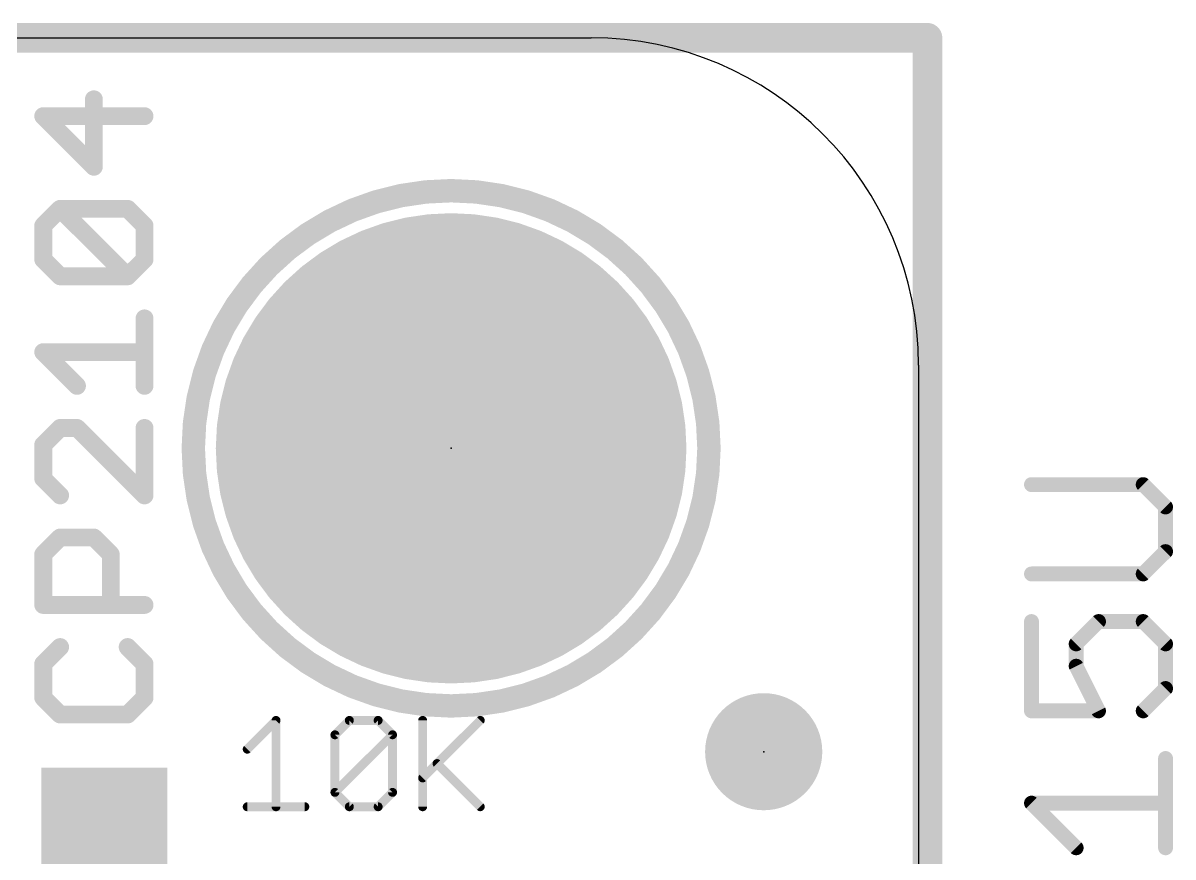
# Model space of a CAD drawing. Extents: x -1.7 to 22.2, y -4.7 to 22.
# Drawn here: x 12.35 to 22.16, y 13.07 to 20.19 of the extents above; entities that cross this region are included whole.
import ezdxf

# ---------------------------------------------------------------- set-up
doc = ezdxf.new("R2010")
doc.units = 0
for name, color, linetype in [('1', 12, 'CONTINUOUS'), ('17', 110, 'CONTINUOUS'), ('20', 4, 'CONTINUOUS'), ('21', 40, 'CONTINUOUS'), ('23', 53, 'CONTINUOUS'), ('27', 253, 'CONTINUOUS')]:
    doc.layers.add(name, color=color, linetype=linetype)

# ---------------------------------------------------------------- blocks, each defined once
blk = doc.blocks.new('PIE')
at = {"const_width": 0.5}
blk.add_lwpolyline([(0, -0.25, 1), (0, 0.25, 1), (0, -0.25)], format="xyb", dxfattribs=at)
blk = doc.blocks.new('RECT')
blk.add_solid([(-0.5, -0.5), (0.5, -0.5), (-0.5, 0.5), (0.5, 0.5)])
blk = doc.blocks.new('ROUNDP')
at = {"const_width": 0.5}
blk.add_lwpolyline([(0, -0.25, 1), (0, 0.25, 1), (0, -0.25)], format="xyb", dxfattribs=at)

msp = doc.modelspace()

# ---------------------------------------------------------------- linework, layer by layer
at = {"layer": '1', "const_width": 0.254}
for points in [[(20.066, 20.066), (0.127, 20.066)], [(20.066, 8.382), (20.066, 20.066)], [(13.042, 12.788), (13.042, 13.335)]]:
    msp.add_lwpolyline(points, dxfattribs=at)
at = {"layer": '1', "const_width": 0.127}
for points in [[(20.1295, 20.066, 1), (20.0025, 20.066)], [(20.066, 20.0025, 1), (20.066, 20.1295)], [(13.1055, 13.335, 1), (12.9785, 13.335)]]:
    msp.add_lwpolyline(points, format="xyb", dxfattribs=at)
at = {"layer": '20'}
for p, q in [((0, 20.066), (17.1958, 20.066)), ((19.9898, 17.272), (19.9898, 0))]:
    msp.add_line(p, q, dxfattribs=at)
msp.add_arc((17.1958, 17.272), 2.794, 0, 90, dxfattribs=at)
at = {"layer": '21', "const_width": 0.1524}
for points in [[(12.9536, 18.9652), (12.9536, 19.5415)], [(13.3858, 19.3974), (12.5215, 19.3974)], [(12.5215, 19.3974), (12.9536, 18.9652)], [(12.5215, 18.4619), (12.6655, 18.6059)], [(12.6655, 18.6059), (13.2417, 18.6059)], [(13.2417, 18.0297), (12.6655, 18.6059)], [(13.2417, 18.6059), (13.3858, 18.4619)], [(12.5215, 18.1738), (12.5215, 18.4619)], [(13.3858, 18.4619), (13.3858, 18.1738)], [(12.6655, 18.0297), (12.5215, 18.1738)], [(13.3858, 18.1738), (13.2417, 18.0297)], [(13.2417, 18.0297), (12.6655, 18.0297)], [(13.3858, 17.0942), (13.3858, 17.6704)], [(12.8096, 17.0942), (12.5215, 17.3823)], [(12.5215, 17.3823), (13.3858, 17.3823)], [(12.6655, 16.7349), (12.5215, 16.5908)], [(12.8096, 16.7349), (12.6655, 16.7349)], [(13.3858, 16.1587), (12.8096, 16.7349)], [(13.3858, 16.7349), (13.3858, 16.1587)], [(12.5215, 16.5908), (12.5215, 16.3027)], [(12.5215, 16.3027), (12.6655, 16.1587)], [(12.5215, 15.6553), (12.6655, 15.7994)], [(12.6655, 15.7994), (12.9536, 15.7994)], [(12.9536, 15.7994), (13.0977, 15.6553)], [(12.5215, 15.2232), (12.5215, 15.6553)], [(13.0977, 15.6553), (13.0977, 15.2232)], [(13.3858, 15.2232), (12.5215, 15.2232)], [(12.6655, 14.8639), (12.5215, 14.7198)], [(13.3858, 14.7198), (13.2417, 14.8639)], [(12.5215, 14.7198), (12.5215, 14.4317)], [(13.3858, 14.4317), (13.3858, 14.7198)], [(12.5215, 14.4317), (12.6655, 14.2876)], [(13.2417, 14.2876), (13.3858, 14.4317)], [(12.6655, 14.2876), (13.2417, 14.2876)]]:
    msp.add_lwpolyline(points, dxfattribs=at)
at = {"layer": '21'}
for points, const_width in [([(12.9917, 19.5415, 1), (12.9155, 19.5415)], 0.0762), ([(12.5215, 19.4355, 1), (12.5215, 19.3593)], 0.0762), ([(12.5484, 19.4243, 1), (12.4945, 19.3705)], 0.0762), ([(13.3858, 19.3593, 1), (13.3858, 19.4355)], 0.0762), ([(12.9155, 18.9652, 1), (12.9917, 18.9652)], 0.0762), ([(12.9267, 18.9383, 1), (12.9806, 18.9922)], 0.0762), ([(16.002, 14.3608, 1), (16.002, 18.7608, 1), (16.002, 14.3608)], 0.2), ([(12.6925, 18.6329, 1), (12.6386, 18.579)], 0.0762), ([(12.6655, 18.644, 1), (12.6655, 18.5678)], 0.0762), ([(12.6925, 18.579, 1), (12.6386, 18.6329)], 0.0762), ([(13.2687, 18.6329, 1), (13.2148, 18.579)], 0.0762), ([(13.2417, 18.5678, 1), (13.2417, 18.644)], 0.0762), ([(12.4945, 18.4888, 1), (12.5484, 18.4349)], 0.0762), ([(12.5596, 18.4619, 1), (12.4834, 18.4619)], 0.0762), ([(13.4239, 18.4619, 1), (13.3477, 18.4619)], 0.0762), ([(13.3589, 18.4349, 1), (13.4127, 18.4888)], 0.0762), ([(12.5484, 18.2007, 1), (12.4945, 18.1468)], 0.0762), ([(12.4834, 18.1738, 1), (12.5596, 18.1738)], 0.0762), ([(13.3477, 18.1738, 1), (13.4239, 18.1738)], 0.0762), ([(13.4127, 18.1468, 1), (13.3589, 18.2007)], 0.0762), ([(12.6655, 18.0678, 1), (12.6655, 17.9916)], 0.0762), ([(12.6386, 18.0028, 1), (12.6925, 18.0567)], 0.0762), ([(13.2148, 18.0567, 1), (13.2687, 18.0028)], 0.0762), ([(13.2148, 18.0028, 1), (13.2687, 18.0567)], 0.0762), ([(13.2417, 17.9916, 1), (13.2417, 18.0678)], 0.0762), ([(13.4239, 17.6704, 1), (13.3477, 17.6704)], 0.0762), ([(12.5484, 17.4093, 1), (12.4945, 17.3554)], 0.0762), ([(12.5215, 17.4204, 1), (12.5215, 17.3442)], 0.0762), ([(13.3858, 17.3442, 1), (13.3858, 17.4204)], 0.0762), ([(12.7826, 17.0673, 1), (12.8365, 17.1211)], 0.0762), ([(13.3477, 17.0942, 1), (13.4239, 17.0942)], 0.0762), ([(12.6655, 16.773, 1), (12.6655, 16.6968)], 0.0762), ([(12.6925, 16.708, 1), (12.6386, 16.7618)], 0.0762), ([(12.8365, 16.7618, 1), (12.7826, 16.708)], 0.0762), ([(12.8096, 16.6968, 1), (12.8096, 16.773)], 0.0762), ([(13.4239, 16.7349, 1), (13.3477, 16.7349)], 0.0762), ([(12.4945, 16.6178, 1), (12.5484, 16.5639)], 0.0762), ([(12.5596, 16.5908, 1), (12.4834, 16.5908)], 0.0762), ([(12.5484, 16.3297, 1), (12.4945, 16.2758)], 0.0762), ([(12.4834, 16.3027, 1), (12.5596, 16.3027)], 0.0762), ([(12.6386, 16.1317, 1), (12.6925, 16.1856)], 0.0762), ([(13.3477, 16.1587, 1), (13.4239, 16.1587)], 0.0762), ([(13.3589, 16.1317, 1), (13.4127, 16.1856)], 0.0762), ([(12.6655, 15.8375, 1), (12.6655, 15.7613)], 0.0762), ([(12.6925, 15.7724, 1), (12.6386, 15.8263)], 0.0762), ([(12.9806, 15.8263, 1), (12.9267, 15.7724)], 0.0762), ([(12.9536, 15.7613, 1), (12.9536, 15.8375)], 0.0762), ([(12.4945, 15.6823, 1), (12.5484, 15.6284)], 0.0762), ([(12.5596, 15.6553, 1), (12.4834, 15.6553)], 0.0762), ([(13.1358, 15.6553, 1), (13.0596, 15.6553)], 0.0762), ([(13.0707, 15.6284, 1), (13.1246, 15.6823)], 0.0762), ([(12.5215, 15.2613, 1), (12.5215, 15.1851)], 0.0762), ([(12.4834, 15.2232, 1), (12.5596, 15.2232)], 0.0762), ([(13.0596, 15.2232, 1), (13.1358, 15.2232)], 0.0762), ([(13.3858, 15.1851, 1), (13.3858, 15.2613)], 0.0762), ([(12.6925, 14.8369, 1), (12.6386, 14.8908)], 0.0762), ([(13.2687, 14.8908, 1), (13.2148, 14.8369)], 0.0762), ([(12.4945, 14.7468, 1), (12.5484, 14.6929)], 0.0762), ([(12.5596, 14.7198, 1), (12.4834, 14.7198)], 0.0762), ([(13.4239, 14.7198, 1), (13.3477, 14.7198)], 0.0762), ([(13.3589, 14.6929, 1), (13.4127, 14.7468)], 0.0762), ([(12.5484, 14.4586, 1), (12.4945, 14.4048)], 0.0762), ([(12.4834, 14.4317, 1), (12.5596, 14.4317)], 0.0762), ([(13.3477, 14.4317, 1), (13.4239, 14.4317)], 0.0762), ([(13.4127, 14.4048, 1), (13.3589, 14.4586)], 0.0762), ([(12.6655, 14.3257, 1), (12.6655, 14.2495)], 0.0762), ([(12.6386, 14.2607, 1), (12.6925, 14.3146)], 0.0762), ([(13.2148, 14.3146, 1), (13.2687, 14.2607)], 0.0762), ([(13.2417, 14.2495, 1), (13.2417, 14.3257)], 0.0762)]:
    msp.add_lwpolyline(points, format="xyb", dxfattribs=dict(at, const_width=const_width))
at = {"layer": '23'}
for p in [(16.002, 16.5608), (18.669, 13.97)]:
    msp.add_point(p, dxfattribs=at)
at = {"layer": '27'}
for points, const_width in [([(21.9073, 16.2509), (20.954, 16.2509)], 0.127), ([(22.098, 16.0603), (21.9073, 16.2509)], 0.127), ([(22.098, 15.6789), (22.098, 16.0603)], 0.127), ([(21.9073, 15.4883), (22.098, 15.6789)], 0.127), ([(20.954, 15.4883), (21.9073, 15.4883)], 0.127), ([(20.954, 15.0815), (20.954, 14.3189)], 0.127), ([(21.3354, 14.8909), (21.526, 15.0815)], 0.127), ([(21.526, 15.0815), (21.9073, 15.0815)], 0.127), ([(21.9073, 15.0815), (22.098, 14.8909)], 0.127), ([(21.3354, 14.7002), (21.3354, 14.8909)], 0.127), ([(22.098, 14.8909), (22.098, 14.5095)], 0.127), ([(21.526, 14.3189), (21.3354, 14.7002)], 0.127), ([(22.098, 14.5095), (21.9073, 14.3189)], 0.127), ([(20.954, 14.3189), (21.526, 14.3189)], 0.127), ([(14.2621, 13.9916), (14.5078, 14.2373)], 0.0762), ([(14.5078, 14.2373), (14.5078, 13.5001)], 0.0762), ([(15.0105, 14.1145), (15.1334, 14.2373)], 0.0762), ([(15.1334, 14.2373), (15.3791, 14.2373)], 0.0762), ([(15.3791, 14.2373), (15.502, 14.1145)], 0.0762), ([(15.7589, 14.2373), (15.7589, 13.5001)], 0.0762), ([(15.7589, 13.7458), (16.2504, 14.2373)], 0.0762), ([(15.0105, 13.623), (15.0105, 14.1145)], 0.0762), ([(15.0105, 13.623), (15.502, 14.1145)], 0.0762), ([(15.502, 14.1145), (15.502, 13.623)], 0.0762), ([(22.098, 13.1495), (22.098, 13.9121)], 0.127), ([(15.8818, 13.8687), (16.2504, 13.5001)], 0.0762), ([(15.1334, 13.5001), (15.0105, 13.623)], 0.0762), ([(15.502, 13.623), (15.3791, 13.5001)], 0.0762), ([(21.3354, 13.1495), (20.954, 13.5308)], 0.127), ([(20.954, 13.5308), (22.098, 13.5308)], 0.127), ([(14.2621, 13.5001), (14.7536, 13.5001)], 0.0762), ([(15.3791, 13.5001), (15.1334, 13.5001)], 0.0762)]:
    msp.add_lwpolyline(points, dxfattribs=dict(at, const_width=const_width))
for points, const_width in [([(20.954, 16.2827, 1), (20.954, 16.2192)], 0.0635), ([(21.9298, 16.2734, 1), (21.8849, 16.2285)], 0.0635), ([(21.9073, 16.2192, 1), (21.9073, 16.2827)], 0.0635), ([(22.1298, 16.0603, 1), (22.0663, 16.0603)], 0.0635), ([(22.0755, 16.0378, 1), (22.1205, 16.0827)], 0.0635), ([(22.0663, 15.6789, 1), (22.1298, 15.6789)], 0.0635), ([(22.1205, 15.6565, 1), (22.0755, 15.7014)], 0.0635), ([(20.954, 15.52, 1), (20.954, 15.4565)], 0.0635), ([(21.8849, 15.5107, 1), (21.9298, 15.4658)], 0.0635), ([(21.9073, 15.4565, 1), (21.9073, 15.52)], 0.0635), ([(20.9858, 15.0815, 1), (20.9223, 15.0815)], 0.0635), ([(21.526, 15.1133, 1), (21.526, 15.0498)], 0.0635), ([(21.5485, 15.0591, 1), (21.5036, 15.104)], 0.0635), ([(21.9298, 15.104, 1), (21.8849, 15.0591)], 0.0635), ([(21.9073, 15.0498, 1), (21.9073, 15.1133)], 0.0635), ([(21.3671, 14.8909, 1), (21.3036, 14.8909)], 0.0635), ([(21.3129, 14.9133, 1), (21.3578, 14.8684)], 0.0635), ([(22.1298, 14.8909, 1), (22.0663, 14.8909)], 0.0635), ([(22.0755, 14.8684, 1), (22.1205, 14.9133)], 0.0635), ([(21.3036, 14.7002, 1), (21.3671, 14.7002)], 0.0635), ([(21.3637, 14.7144, 1), (21.307, 14.686)], 0.0635), ([(22.0663, 14.5095, 1), (22.1298, 14.5095)], 0.0635), ([(22.1205, 14.4871, 1), (22.0755, 14.532)], 0.0635), ([(20.954, 14.3506, 1), (20.954, 14.2871)], 0.0635), ([(20.9223, 14.3189, 1), (20.9858, 14.3189)], 0.0635), ([(21.4976, 14.3047, 1), (21.5544, 14.3331)], 0.0635), ([(21.526, 14.2871, 1), (21.526, 14.3506)], 0.0635), ([(21.8849, 14.3413, 1), (21.9298, 14.2964)], 0.0635), ([(14.5269, 14.2373, 1), (14.4888, 14.2373)], 0.0381), ([(14.5213, 14.2239, 1), (14.4944, 14.2508)], 0.0381), ([(15.1334, 14.2564, 1), (15.1334, 14.2183)], 0.0381), ([(15.1469, 14.2239, 1), (15.1199, 14.2508)], 0.0381), ([(15.3926, 14.2508, 1), (15.3657, 14.2239)], 0.0381), ([(15.3791, 14.2183, 1), (15.3791, 14.2564)], 0.0381), ([(15.778, 14.2373, 1), (15.7399, 14.2373)], 0.0381), ([(16.2639, 14.2239, 1), (16.2369, 14.2508)], 0.0381), ([(14.997, 14.1279, 1), (15.024, 14.101)], 0.0381), ([(15.0296, 14.1145, 1), (14.9915, 14.1145)], 0.0381), ([(15.5211, 14.1145, 1), (15.483, 14.1145)], 0.0381), ([(15.5155, 14.101, 1), (15.4885, 14.1279)], 0.0381), ([(15.4885, 14.101, 1), (15.5155, 14.1279)], 0.0381), ([(14.2486, 14.0051, 1), (14.2756, 13.9781)], 0.0381), ([(22.1298, 13.9121, 1), (22.0663, 13.9121)], 0.0635), ([(15.8953, 13.8822, 1), (15.8683, 13.8552)], 0.0381), ([(15.7455, 13.7593, 1), (15.7724, 13.7324)], 0.0381), ([(15.024, 13.6364, 1), (14.997, 13.6095)], 0.0381), ([(14.997, 13.6364, 1), (15.024, 13.6095)], 0.0381), ([(14.9915, 13.623, 1), (15.0296, 13.623)], 0.0381), ([(15.483, 13.623, 1), (15.5211, 13.623)], 0.0381), ([(15.5155, 13.6095, 1), (15.4885, 13.6364)], 0.0381), ([(20.954, 13.5626, 1), (20.954, 13.4991)], 0.0635), ([(20.9765, 13.5533, 1), (20.9316, 13.5084)], 0.0635), ([(22.098, 13.4991, 1), (22.098, 13.5626)], 0.0635), ([(14.2621, 13.5191, 1), (14.2621, 13.481)], 0.0381), ([(14.4888, 13.5001, 1), (14.5269, 13.5001)], 0.0381), ([(14.7536, 13.481, 1), (14.7536, 13.5191)], 0.0381), ([(15.1334, 13.5191, 1), (15.1334, 13.481)], 0.0381), ([(15.1199, 13.4866, 1), (15.1469, 13.5136)], 0.0381), ([(15.3657, 13.5136, 1), (15.3926, 13.4866)], 0.0381), ([(15.3791, 13.481, 1), (15.3791, 13.5191)], 0.0381), ([(15.7399, 13.5001, 1), (15.778, 13.5001)], 0.0381), ([(16.2369, 13.4866, 1), (16.2639, 13.5136)], 0.0381), ([(21.3129, 13.127, 1), (21.3578, 13.1719)], 0.0635), ([(22.0663, 13.1495, 1), (22.1298, 13.1495)], 0.0635)]:
    msp.add_lwpolyline(points, format="xyb", dxfattribs=dict(at, const_width=const_width))

# ---------------------------------------------------------------- block references
at = {"layer": '1'}
msp.add_blockref('PIE', (18.669, 13.97), dxfattribs=at)
at = {"layer": '1', "xscale": 1.075, "rotation": 180}
msp.add_blockref('RECT', (13.042, 13.335), dxfattribs=at)
at = {"layer": '17', "xscale": 4.016, "yscale": 4.016}
msp.add_blockref('ROUNDP', (16.002, 16.5608), dxfattribs=at)

doc.saveas('drawing.dxf')
